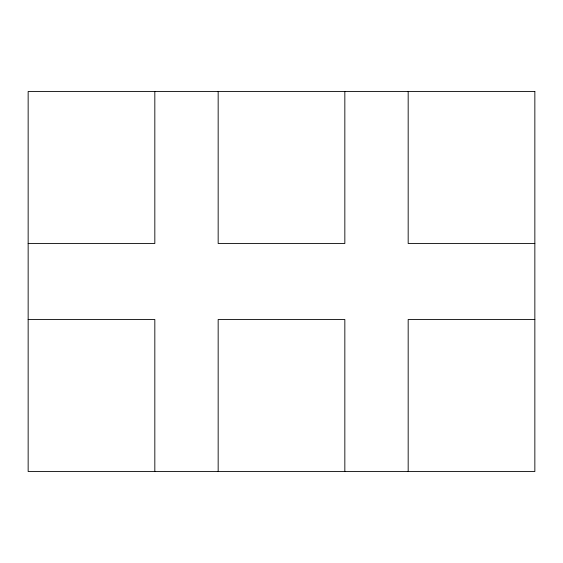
<?xml version="1.0" encoding="UTF-8"?>
<svg xmlns="http://www.w3.org/2000/svg" width="563" height="563" viewBox="0 0 563 563"><rect width="100%" height="100%" fill="white"/><g stroke="black" fill="none" stroke-linecap="round" stroke-linejoin="round"><path stroke-width="0.84" d="M28.15 243.498L154.825 243.498L154.825 91.487M534.85 243.498L408.175 243.498L408.175 91.487M28.15 319.502L154.825 319.502L154.825 471.512M534.85 319.502L408.175 319.502L408.175 471.512M344.837 91.487L344.837 243.498L218.162 243.498L218.162 91.487M344.837 471.512L344.837 319.502L218.162 319.502L218.162 471.512M534.85 91.487L28.15 91.487L28.15 471.512L534.85 471.512L534.85 91.487"/></g></svg>
